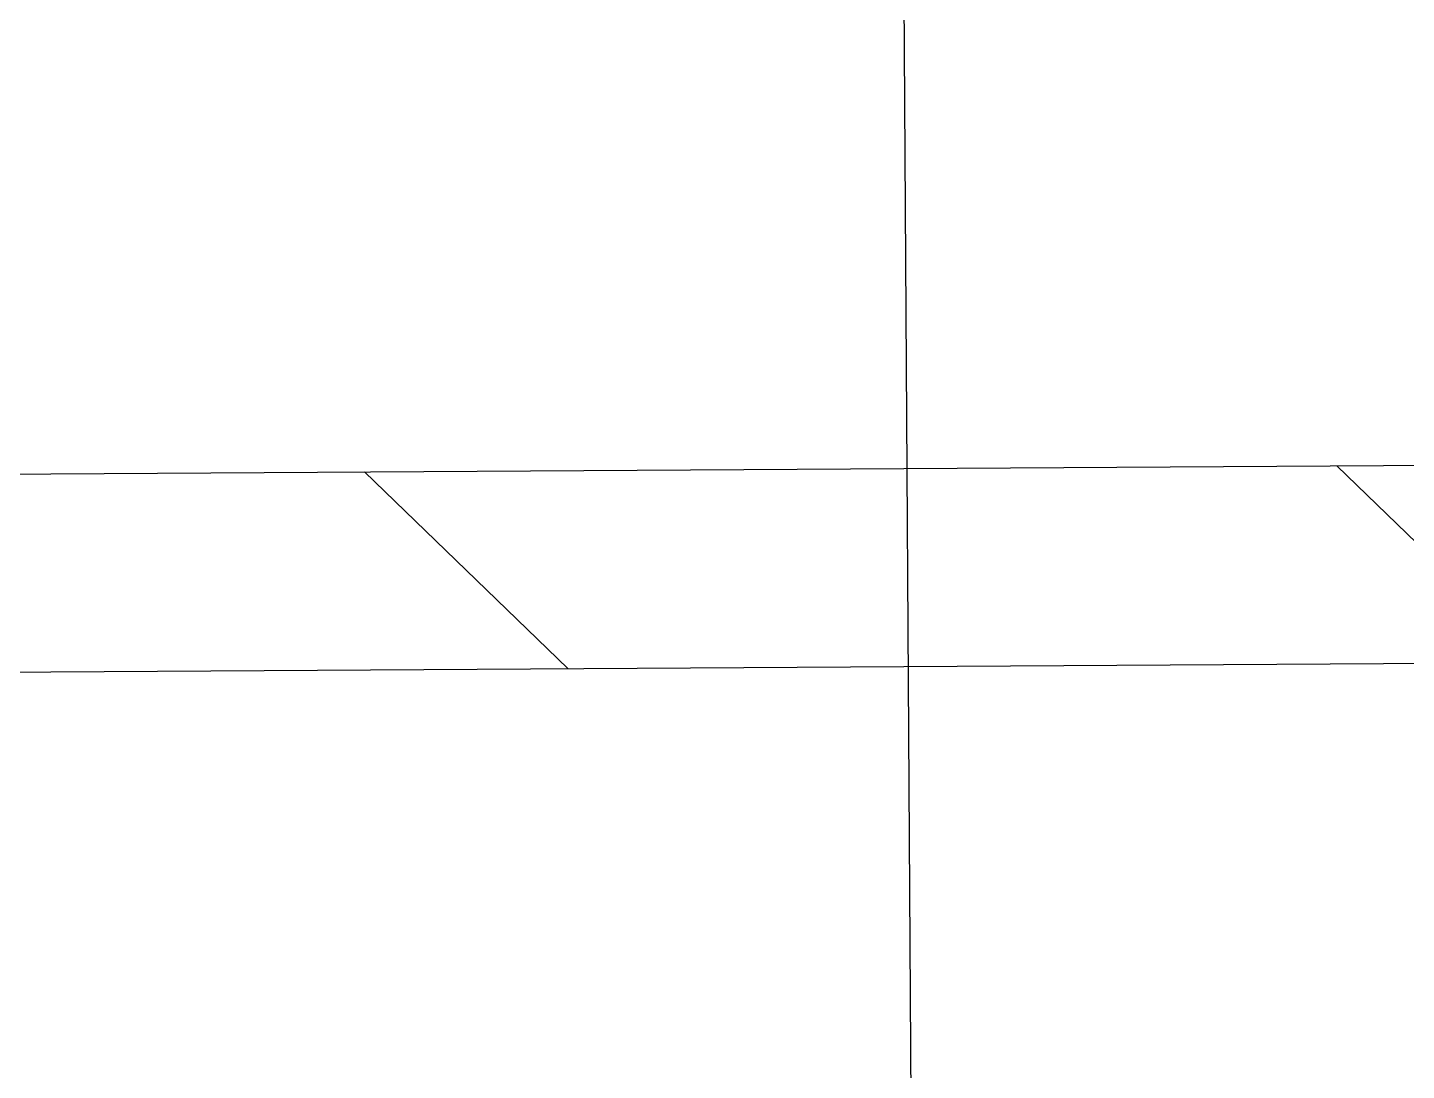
# Model space of a CAD drawing. Header units: millimetres. Extents: x 992 to 14246, y 907 to 4545.
# Drawn here: x 12185.8 to 12241.6, y 2680.8 to 2722.9 of the extents above; entities that cross this region are included whole.
import ezdxf

# ---------------------------------------------------------------- set-up
doc = ezdxf.new("R2010")
doc.units = ezdxf.units.MM
doc.linetypes.add('ACAD_ISO03W100', pattern=[30, 12, -18])

msp = doc.modelspace()

# ---------------------------------------------------------------- hatches: boundary and pattern name
at = {"linetype": 'ACAD_ISO03W100'}
h = msp.add_hatch(dxfattribs=at)
h.set_pattern_fill('ANSI31', color=256, scale=220, angle=91)
h.set_pattern_definition([(136, (9318.7, 2352.01), (-19.1031, -19.78184), [])])
h.paths.add_polyline_path([(12221.37727, 2705.10499), (12141.38035, 2704.60854), (12141.43, 2696.60869), (12221.42692, 2697.10514)])
h.paths.add_polyline_path([(12361.37458, 2705.97379), (12221.37727, 2705.10499), (12221.42692, 2697.10514), (12361.42422, 2697.97394)])
h.paths.add_polyline_path([(12501.37188, 2706.84259), (12361.37458, 2705.97379), (12361.42422, 2697.97394), (12501.42153, 2698.84275)])
h.paths.add_polyline_path([(12601.36996, 2707.46317), (12501.37188, 2706.84259), (12501.42153, 2698.84275), (12601.4196, 2699.46332)])
h.paths.add_polyline_path([(12701.36803, 2708.08374), (12601.36996, 2707.46317), (12601.4196, 2699.46332), (12701.41768, 2700.0839)])
h.paths.add_polyline_path([(12841.36533, 2708.95255), (12701.36803, 2708.08374), (12701.41768, 2700.0839), (12841.41498, 2700.9527)])
h.paths.add_polyline_path([(12981.36264, 2709.82135), (12841.36533, 2708.95255), (12841.41498, 2700.9527), (12981.41228, 2701.8215)])
h.paths.add_polyline_path([(13041.36302, 2710.1937), (12981.36264, 2709.82135), (12981.41228, 2701.8215), (13041.41267, 2702.19386)])

# ---------------------------------------------------------------- linework, layer by layer
for p, q in [((12220.93354, 2776.60715), (12221.58206, 2672.10562)), ((12141.38035, 2704.60854), (13041.36302, 2710.1937)), ((12141.43, 2696.60869), (13041.41267, 2702.19386))]:
    msp.add_line(p, q)

doc.saveas('drawing.dxf')
